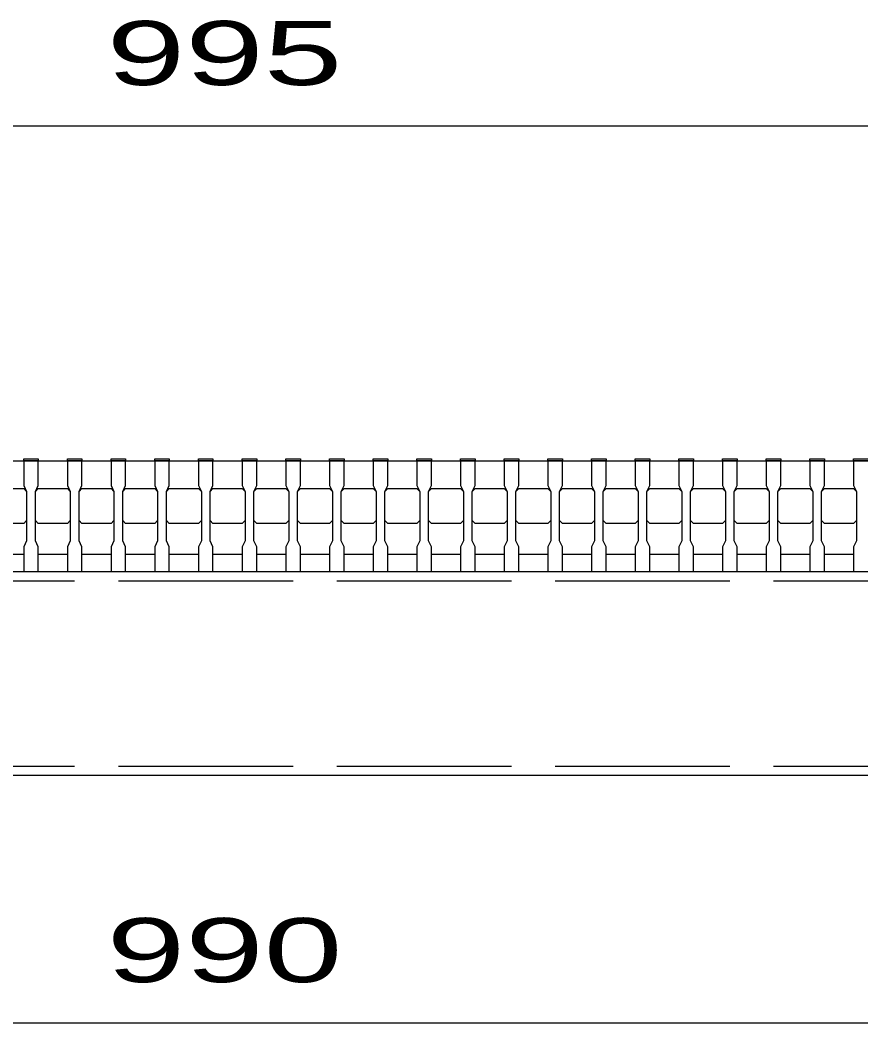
# Model space of a CAD drawing. Units: millimetres, scale not verified. Extents: x -1820 to 1731, y -1282 to 1054.
# Drawn here: x -1000.2 to -711.5, y -695.5 to -351.2 of the extents above; entities that cross this region are included whole.
import ezdxf
from ezdxf.enums import TextEntityAlignment as Align

# ---------------------------------------------------------------- set-up
doc = ezdxf.new("R2010")
doc.units = ezdxf.units.MM
doc.header["$LTSCALE"] = 10
doc.linetypes.add('DASHED', pattern=[7.5, 6, -1.5])
doc.layers.add('16', color=3, linetype='Continuous', lineweight=25)
doc.layers.add('22', color=4, linetype='Continuous', lineweight=25)
doc.styles.add('ベクトル', font='')
doc.styles.get('ベクトル').set_extended_font_data('ベクトル')

msp = doc.modelspace()

# ---------------------------------------------------------------- linework, layer by layer
at = {"layer": '16'}
for p, q in [((-1419, -502.5), (-424, -502.5)), ((-999, -502.5), (-999, -501.8)), ((-999, -501.8), (-994, -501.8)), ((-999, -502.5), (-999, -511)), ((-994, -502.5), (-999, -502.5)), ((-994, -501.8), (-994, -502.5)), ((-994, -511), (-994, -502.5)), ((-984, -502.5), (-984, -501.8)), ((-984, -501.8), (-979, -501.8)), ((-984, -502.5), (-984, -511)), ((-979, -502.5), (-984, -502.5)), ((-979, -501.8), (-979, -502.5)), ((-979, -511), (-979, -502.5)), ((-969, -502.5), (-969, -501.8)), ((-969, -501.8), (-964, -501.8)), ((-969, -502.5), (-969, -511)), ((-964, -502.5), (-969, -502.5)), ((-964, -501.8), (-964, -502.5)), ((-964, -511), (-964, -502.5)), ((-954, -502.5), (-954, -501.8)), ((-954, -501.8), (-949, -501.8)), ((-954, -502.5), (-954, -511)), ((-949, -502.5), (-954, -502.5)), ((-949, -501.8), (-949, -502.5)), ((-949, -511), (-949, -502.5)), ((-939, -502.5), (-939, -501.8)), ((-939, -501.8), (-934, -501.8)), ((-939, -502.5), (-939, -511)), ((-934, -502.5), (-939, -502.5)), ((-934, -501.8), (-934, -502.5)), ((-934, -511), (-934, -502.5)), ((-924, -502.5), (-924, -501.8)), ((-924, -501.8), (-919, -501.8)), ((-924, -502.5), (-924, -511)), ((-919, -502.5), (-924, -502.5)), ((-919, -501.8), (-919, -502.5)), ((-919, -511), (-919, -502.5)), ((-909, -502.5), (-909, -501.8)), ((-909, -501.8), (-904, -501.8)), ((-909, -502.5), (-909, -511)), ((-904, -502.5), (-909, -502.5)), ((-904, -501.8), (-904, -502.5)), ((-904, -511), (-904, -502.5)), ((-894, -502.5), (-894, -501.8)), ((-894, -501.8), (-889, -501.8)), ((-894, -502.5), (-894, -511)), ((-889, -502.5), (-894, -502.5)), ((-889, -501.8), (-889, -502.5)), ((-889, -511), (-889, -502.5)), ((-879, -502.5), (-879, -501.8)), ((-879, -501.8), (-874, -501.8)), ((-879, -502.5), (-879, -511)), ((-874, -502.5), (-879, -502.5)), ((-874, -501.8), (-874, -502.5)), ((-874, -511), (-874, -502.5)), ((-864, -502.5), (-864, -501.8)), ((-864, -501.8), (-859, -501.8)), ((-864, -502.5), (-864, -511)), ((-859, -502.5), (-864, -502.5)), ((-859, -501.8), (-859, -502.5)), ((-859, -511), (-859, -502.5)), ((-849, -502.5), (-849, -501.8)), ((-849, -501.8), (-844, -501.8)), ((-849, -502.5), (-849, -511)), ((-844, -502.5), (-849, -502.5)), ((-844, -501.8), (-844, -502.5)), ((-844, -511), (-844, -502.5)), ((-834, -502.5), (-834, -501.8)), ((-834, -501.8), (-829, -501.8)), ((-834, -502.5), (-834, -511)), ((-829, -502.5), (-834, -502.5)), ((-829, -501.8), (-829, -502.5)), ((-829, -511), (-829, -502.5)), ((-819, -502.5), (-819, -501.8)), ((-819, -501.8), (-814, -501.8)), ((-819, -502.5), (-819, -511)), ((-814, -502.5), (-819, -502.5)), ((-814, -501.8), (-814, -502.5)), ((-814, -511), (-814, -502.5)), ((-804, -502.5), (-804, -501.8)), ((-804, -501.8), (-799, -501.8)), ((-804, -502.5), (-804, -511)), ((-799, -502.5), (-804, -502.5)), ((-799, -501.8), (-799, -502.5)), ((-799, -511), (-799, -502.5)), ((-789, -502.5), (-789, -501.8)), ((-789, -501.8), (-784, -501.8)), ((-789, -502.5), (-789, -511)), ((-784, -502.5), (-789, -502.5)), ((-784, -501.8), (-784, -502.5)), ((-784, -511), (-784, -502.5)), ((-774, -502.5), (-774, -501.8)), ((-774, -501.8), (-769, -501.8)), ((-774, -502.5), (-774, -511)), ((-769, -502.5), (-774, -502.5)), ((-769, -501.8), (-769, -502.5)), ((-769, -511), (-769, -502.5)), ((-759, -502.5), (-759, -501.8)), ((-759, -501.8), (-754, -501.8)), ((-759, -502.5), (-759, -511)), ((-754, -502.5), (-759, -502.5)), ((-754, -501.8), (-754, -502.5)), ((-754, -511), (-754, -502.5)), ((-744, -502.5), (-744, -501.8)), ((-744, -501.8), (-739, -501.8)), ((-744, -502.5), (-744, -511)), ((-739, -502.5), (-744, -502.5)), ((-739, -501.8), (-739, -502.5)), ((-739, -511), (-739, -502.5)), ((-729, -502.5), (-729, -501.8)), ((-729, -501.8), (-724, -501.8)), ((-729, -502.5), (-729, -511)), ((-724, -502.5), (-729, -502.5)), ((-724, -501.8), (-724, -502.5)), ((-724, -511), (-724, -502.5)), ((-714, -502.5), (-714, -501.8)), ((-714, -501.8), (-709, -501.8)), ((-714, -502.5), (-714, -511)), ((-709, -502.5), (-714, -502.5)), ((-1009, -512), (-999, -512)), ((-999, -511), (-998, -513)), ((-999, -512), (-998, -513)), ((-998, -513), (-998, -530)), ((-995, -513), (-994, -511)), ((-995, -513), (-994, -512)), ((-995, -530), (-995, -513)), ((-994, -512), (-984, -512)), ((-984, -511), (-983, -513)), ((-984, -512), (-983, -513)), ((-983, -513), (-983, -530)), ((-980, -513), (-979, -511)), ((-980, -513), (-979, -512)), ((-980, -530), (-980, -513)), ((-979, -512), (-969, -512)), ((-969, -511), (-968, -513)), ((-969, -512), (-968, -513)), ((-968, -513), (-968, -530)), ((-965, -513), (-964, -511)), ((-965, -513), (-964, -512)), ((-965, -530), (-965, -513)), ((-964, -512), (-954, -512)), ((-954, -511), (-953, -513)), ((-954, -512), (-953, -513)), ((-953, -513), (-953, -530)), ((-950, -513), (-949, -511)), ((-950, -513), (-949, -512)), ((-950, -530), (-950, -513)), ((-949, -512), (-939, -512)), ((-939, -511), (-938, -513)), ((-939, -512), (-938, -513)), ((-938, -513), (-938, -530)), ((-935, -513), (-934, -511)), ((-935, -513), (-934, -512)), ((-935, -530), (-935, -513)), ((-934, -512), (-924, -512)), ((-924, -511), (-923, -513)), ((-924, -512), (-923, -513)), ((-923, -513), (-923, -530)), ((-920, -513), (-919, -511)), ((-920, -513), (-919, -512)), ((-920, -530), (-920, -513)), ((-919, -512), (-909, -512)), ((-909, -511), (-908, -513)), ((-909, -512), (-908, -513)), ((-908, -513), (-908, -530)), ((-905, -513), (-904, -511)), ((-905, -513), (-904, -512)), ((-905, -530), (-905, -513)), ((-904, -512), (-894, -512)), ((-894, -511), (-893, -513)), ((-894, -512), (-893, -513)), ((-893, -513), (-893, -530)), ((-890, -513), (-889, -511)), ((-890, -513), (-889, -512)), ((-890, -530), (-890, -513)), ((-889, -512), (-879, -512)), ((-879, -511), (-878, -513)), ((-879, -512), (-878, -513)), ((-878, -513), (-878, -530)), ((-875, -513), (-874, -511)), ((-875, -513), (-874, -512)), ((-875, -530), (-875, -513)), ((-874, -512), (-864, -512)), ((-864, -511), (-863, -513)), ((-864, -512), (-863, -513)), ((-863, -513), (-863, -530)), ((-860, -513), (-859, -511)), ((-860, -513), (-859, -512)), ((-860, -530), (-860, -513)), ((-859, -512), (-849, -512)), ((-849, -511), (-848, -513)), ((-849, -512), (-848, -513)), ((-848, -513), (-848, -530)), ((-845, -513), (-844, -511)), ((-845, -513), (-844, -512)), ((-845, -530), (-845, -513)), ((-844, -512), (-834, -512)), ((-834, -511), (-833, -513)), ((-834, -512), (-833, -513)), ((-833, -513), (-833, -530)), ((-830, -513), (-829, -511)), ((-830, -513), (-829, -512)), ((-830, -530), (-830, -513)), ((-829, -512), (-819, -512)), ((-819, -511), (-818, -513)), ((-819, -512), (-818, -513)), ((-818, -513), (-818, -530)), ((-815, -513), (-814, -511)), ((-815, -513), (-814, -512)), ((-815, -530), (-815, -513)), ((-814, -512), (-804, -512)), ((-804, -511), (-803, -513)), ((-804, -512), (-803, -513)), ((-803, -513), (-803, -530)), ((-800, -513), (-799, -511)), ((-800, -513), (-799, -512)), ((-800, -530), (-800, -513)), ((-799, -512), (-789, -512)), ((-789, -511), (-788, -513)), ((-789, -512), (-788, -513)), ((-788, -513), (-788, -530)), ((-785, -513), (-784, -511)), ((-785, -513), (-784, -512)), ((-785, -530), (-785, -513)), ((-784, -512), (-774, -512)), ((-774, -511), (-773, -513)), ((-774, -512), (-773, -513)), ((-773, -513), (-773, -530)), ((-770, -513), (-769, -511)), ((-770, -513), (-769, -512)), ((-770, -530), (-770, -513)), ((-769, -512), (-759, -512)), ((-759, -511), (-758, -513)), ((-759, -512), (-758, -513)), ((-758, -513), (-758, -530)), ((-755, -513), (-754, -511)), ((-755, -513), (-754, -512)), ((-755, -530), (-755, -513)), ((-754, -512), (-744, -512)), ((-744, -511), (-743, -513)), ((-744, -512), (-743, -513)), ((-743, -513), (-743, -530)), ((-740, -513), (-739, -511)), ((-740, -513), (-739, -512)), ((-740, -530), (-740, -513)), ((-739, -512), (-729, -512)), ((-729, -511), (-728, -513)), ((-729, -512), (-728, -513)), ((-728, -513), (-728, -530)), ((-725, -513), (-724, -511)), ((-725, -513), (-724, -512)), ((-725, -530), (-725, -513)), ((-724, -512), (-714, -512)), ((-714, -511), (-713, -513)), ((-714, -512), (-713, -513)), ((-713, -513), (-713, -530)), ((-998, -523), (-999, -524)), ((-994, -524), (-995, -523)), ((-983, -523), (-984, -524)), ((-979, -524), (-980, -523)), ((-968, -523), (-969, -524)), ((-964, -524), (-965, -523)), ((-953, -523), (-954, -524)), ((-949, -524), (-950, -523)), ((-938, -523), (-939, -524)), ((-934, -524), (-935, -523)), ((-923, -523), (-924, -524)), ((-919, -524), (-920, -523)), ((-908, -523), (-909, -524)), ((-904, -524), (-905, -523)), ((-893, -523), (-894, -524)), ((-889, -524), (-890, -523)), ((-878, -523), (-879, -524)), ((-874, -524), (-875, -523)), ((-863, -523), (-864, -524)), ((-859, -524), (-860, -523)), ((-848, -523), (-849, -524)), ((-844, -524), (-845, -523)), ((-833, -523), (-834, -524)), ((-829, -524), (-830, -523)), ((-818, -523), (-819, -524)), ((-814, -524), (-815, -523)), ((-803, -523), (-804, -524)), ((-799, -524), (-800, -523)), ((-788, -523), (-789, -524)), ((-784, -524), (-785, -523)), ((-773, -523), (-774, -524)), ((-769, -524), (-770, -523)), ((-758, -523), (-759, -524)), ((-754, -524), (-755, -523)), ((-743, -523), (-744, -524)), ((-739, -524), (-740, -523)), ((-728, -523), (-729, -524)), ((-724, -524), (-725, -523)), ((-713, -523), (-714, -524)), ((-999, -524), (-1009, -524)), ((-984, -524), (-994, -524)), ((-969, -524), (-979, -524)), ((-954, -524), (-964, -524)), ((-939, -524), (-949, -524)), ((-924, -524), (-934, -524)), ((-909, -524), (-919, -524)), ((-894, -524), (-904, -524)), ((-879, -524), (-889, -524)), ((-864, -524), (-874, -524)), ((-849, -524), (-859, -524)), ((-834, -524), (-844, -524)), ((-819, -524), (-829, -524)), ((-804, -524), (-814, -524)), ((-789, -524), (-799, -524)), ((-774, -524), (-784, -524)), ((-759, -524), (-769, -524)), ((-744, -524), (-754, -524)), ((-729, -524), (-739, -524)), ((-714, -524), (-724, -524)), ((-998, -530), (-999, -532)), ((-994, -532), (-995, -530)), ((-983, -530), (-984, -532)), ((-979, -532), (-980, -530)), ((-968, -530), (-969, -532)), ((-964, -532), (-965, -530)), ((-953, -530), (-954, -532)), ((-949, -532), (-950, -530)), ((-938, -530), (-939, -532)), ((-934, -532), (-935, -530)), ((-923, -530), (-924, -532)), ((-919, -532), (-920, -530)), ((-908, -530), (-909, -532)), ((-904, -532), (-905, -530)), ((-893, -530), (-894, -532)), ((-889, -532), (-890, -530)), ((-878, -530), (-879, -532)), ((-874, -532), (-875, -530)), ((-863, -530), (-864, -532)), ((-859, -532), (-860, -530)), ((-848, -530), (-849, -532)), ((-844, -532), (-845, -530)), ((-833, -530), (-834, -532)), ((-829, -532), (-830, -530)), ((-818, -530), (-819, -532)), ((-814, -532), (-815, -530)), ((-803, -530), (-804, -532)), ((-799, -532), (-800, -530)), ((-788, -530), (-789, -532)), ((-784, -532), (-785, -530)), ((-773, -530), (-774, -532)), ((-769, -532), (-770, -530)), ((-758, -530), (-759, -532)), ((-754, -532), (-755, -530)), ((-743, -530), (-744, -532)), ((-739, -532), (-740, -530)), ((-728, -530), (-729, -532)), ((-724, -532), (-725, -530)), ((-713, -530), (-714, -532)), ((-999, -532), (-999, -540.5)), ((-994, -540.5), (-994, -532)), ((-984, -532), (-984, -540.5)), ((-979, -540.5), (-979, -532)), ((-969, -532), (-969, -540.5)), ((-964, -540.5), (-964, -532)), ((-954, -532), (-954, -540.5)), ((-949, -540.5), (-949, -532)), ((-939, -532), (-939, -540.5)), ((-934, -540.5), (-934, -532)), ((-924, -532), (-924, -540.5)), ((-919, -540.5), (-919, -532)), ((-909, -532), (-909, -540.5)), ((-904, -540.5), (-904, -532)), ((-894, -532), (-894, -540.5)), ((-889, -540.5), (-889, -532)), ((-879, -532), (-879, -540.5)), ((-874, -540.5), (-874, -532)), ((-864, -532), (-864, -540.5)), ((-859, -540.5), (-859, -532)), ((-849, -532), (-849, -540.5)), ((-844, -540.5), (-844, -532)), ((-834, -532), (-834, -540.5)), ((-829, -540.5), (-829, -532)), ((-819, -532), (-819, -540.5)), ((-814, -540.5), (-814, -532)), ((-804, -532), (-804, -540.5)), ((-799, -540.5), (-799, -532)), ((-789, -532), (-789, -540.5)), ((-784, -540.5), (-784, -532)), ((-774, -532), (-774, -540.5)), ((-769, -540.5), (-769, -532)), ((-759, -532), (-759, -540.5)), ((-754, -540.5), (-754, -532)), ((-744, -532), (-744, -540.5)), ((-739, -540.5), (-739, -532)), ((-729, -532), (-729, -540.5)), ((-724, -540.5), (-724, -532)), ((-714, -532), (-714, -540.5)), ((-1009, -534.5), (-999, -534.5)), ((-994, -534.5), (-984, -534.5)), ((-979, -534.5), (-969, -534.5)), ((-964, -534.5), (-954, -534.5)), ((-949, -534.5), (-939, -534.5)), ((-934, -534.5), (-924, -534.5)), ((-919, -534.5), (-909, -534.5)), ((-904, -534.5), (-894, -534.5)), ((-889, -534.5), (-879, -534.5)), ((-874, -534.5), (-864, -534.5)), ((-859, -534.5), (-849, -534.5)), ((-844, -534.5), (-834, -534.5)), ((-829, -534.5), (-819, -534.5)), ((-814, -534.5), (-804, -534.5)), ((-799, -534.5), (-789, -534.5)), ((-784, -534.5), (-774, -534.5)), ((-769, -534.5), (-759, -534.5)), ((-754, -534.5), (-744, -534.5)), ((-739, -534.5), (-729, -534.5)), ((-724, -534.5), (-714, -534.5)), ((-1416.5, -540.5), (-426.5, -540.5)), ((-999, -540.5), (-994, -540.5)), ((-984, -540.5), (-979, -540.5)), ((-969, -540.5), (-964, -540.5)), ((-954, -540.5), (-949, -540.5)), ((-939, -540.5), (-934, -540.5)), ((-924, -540.5), (-919, -540.5)), ((-909, -540.5), (-904, -540.5)), ((-894, -540.5), (-889, -540.5)), ((-879, -540.5), (-874, -540.5)), ((-864, -540.5), (-859, -540.5)), ((-849, -540.5), (-844, -540.5)), ((-834, -540.5), (-829, -540.5)), ((-819, -540.5), (-814, -540.5)), ((-804, -540.5), (-799, -540.5)), ((-789, -540.5), (-784, -540.5)), ((-774, -540.5), (-769, -540.5)), ((-759, -540.5), (-754, -540.5)), ((-744, -540.5), (-739, -540.5)), ((-729, -540.5), (-724, -540.5)), ((-714, -540.5), (-709, -540.5)), ((-426.5, -610.5), (-1416.5, -610.5))]:
    msp.add_line(p, q, dxfattribs=at)
at = {"layer": '16', "linetype": 'DASHED'}
for p, q in [((-1416.5, -543.7), (-426.5, -543.7)), ((-1416.5, -607.3), (-426.5, -607.3))]:
    msp.add_line(p, q, dxfattribs=at)
at = {"layer": '22'}
for p, q in [((-1419, -387.5), (-424, -387.5)), ((-1416.5, -695.5), (-426.5, -695.5))]:
    msp.add_line(p, q, dxfattribs=at)

# ---------------------------------------------------------------- texts
at = {"layer": '22', "color": 2, "style": 'ベクトル', "width": 1.65}
for s, p in [(' 995 ', (-984, -362.5)), (' 990 ', (-984, -670.5))]:
    msp.add_text(s, height=21.99, dxfattribs=at).set_placement(p, align=Align.MIDDLE_LEFT)

doc.saveas('drawing.dxf')
